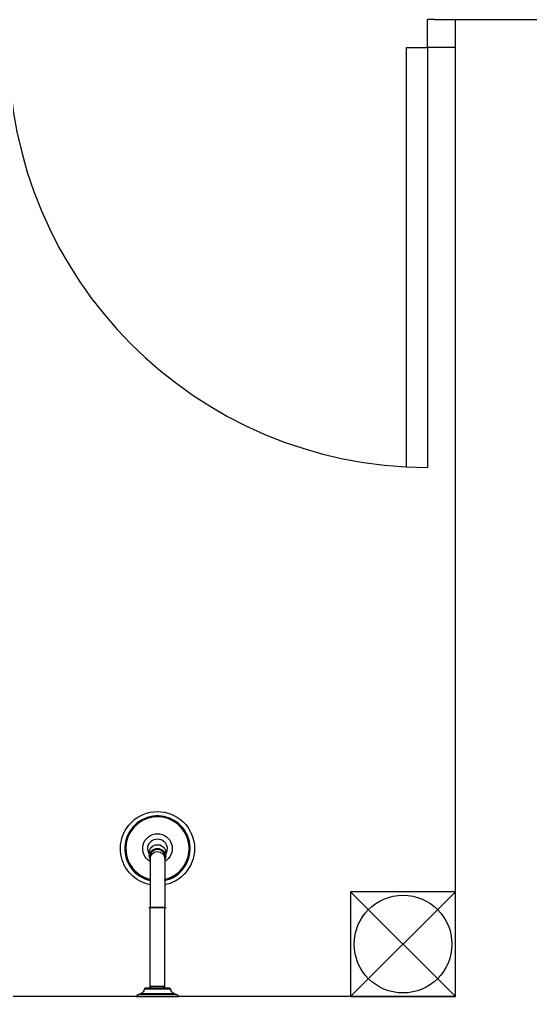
# Model space of a CAD drawing. Header units: inches. Extents: x 542650 to 544515, y 9574150 to 9574595.
# Drawn here: x 542789.967 to 542790.698, y 9574234.934 to 9574236.334 of the extents above; entities that cross this region are included whole.
import ezdxf

# ---------------------------------------------------------------- set-up
doc = ezdxf.new("R2010")
doc.units = ezdxf.units.IN
doc.header["$MEASUREMENT"] = 0
doc.linetypes.add('DASHDOT', pattern=[1, 0.5, -0.25, 0, -0.25])
doc.layers.add('I-ARQ', color=8, linetype='Continuous')

msp = doc.modelspace()

# ---------------------------------------------------------------- linework, layer by layer
at = {"layer": 'I-ARQ'}
for p, q in [((542790.5609, 9574236.334), (542790.5509, 9574236.334)), ((542790.5509, 9574236.294), (542790.5509, 9574236.334)), ((542790.5609, 9574236.334), (542790.5909, 9574236.334)), ((542790.5909, 9574236.294), (542790.5909, 9574236.334)), ((542790.5909, 9574236.334), (542790.5909, 9574236.334)), ((542790.5909, 9574234.934), (542790.5909, 9574236.334)), ((542790.5909, 9574236.334), (542794.2859, 9574236.334)), ((542790.5209, 9574235.6921), (542790.5209, 9574236.294)), ((542790.5209, 9574236.294), (542790.5509, 9574236.294)), ((542790.5909, 9574236.294), (542790.5509, 9574236.294)), ((542790.5509, 9574236.294), (542790.5509, 9574235.6921)), ((542790.5909, 9574236.294), (542790.5909, 9574236.294)), ((542790.5909, 9574235.084), (542790.4409, 9574234.934)), ((542790.5909, 9574234.934), (542790.4409, 9574235.084)), ((542790.4409, 9574235.084), (542790.4409, 9574234.934)), ((542790.5909, 9574235.084), (542790.4409, 9574235.084)), ((542790.5909, 9574234.934), (542790.5909, 9574235.084)), ((542790.5909, 9574234.934), (542788.1159, 9574234.934)), ((542790.4409, 9574234.934), (542790.5909, 9574234.934))]:
    msp.add_line(p, q, dxfattribs=at)
for points in [[(542790.1539, 9574235.0939, -0.700978), (542790.1388, 9574235.1925, -1), (542790.1897, 9574235.0994, -0.07613), (542790.1746, 9574235.0939)], [(542790.1746, 9574235.1001, 0.06962), (542790.1867, 9574235.1047, 5.480122), (542790.1539, 9574235.1001)], [(542790.1539, 9574235.1275, -3.836175), (542790.1746, 9574235.1275)], [(542790.1525, 9574235.1386, -1.802734), (542790.176, 9574235.1386)], [(542790.1452, 9574234.9443, -0.280777), (542790.1403, 9574234.9382)], [(542790.1833, 9574234.9443, 0.377188), (542790.1813, 9574234.946), (542790.1472, 9574234.946, 0.377188), (542790.1452, 9574234.9443)], [(542790.1882, 9574234.9382, -0.280777), (542790.1833, 9574234.9443)]]:
    msp.add_lwpolyline(points, format="xyb", dxfattribs=at)
at = {"layer": 'I-ARQ', "ltscale": 0.06322}
for points in [[(542790.1746, 9574235.1001), (542790.1746, 9574235.1015, 0.067971), (542790.1861, 9574235.1059, 5.429636), (542790.1539, 9574235.1015)], [(542790.1746, 9574235.1275), (542790.1746, 9574235.1018, 0.067551), (542790.186, 9574235.1062, 5.416932), (542790.1539, 9574235.1018)]]:
    msp.add_lwpolyline(points, format="xyb", dxfattribs=at)
at = {"layer": 'I-ARQ', "ltscale": 0.067122}
msp.add_lwpolyline([(542790.1525, 9574235.1404), (542790.1525, 9574235.1349, 0.128945), (542790.1539, 9574235.1298)], format="xyb", dxfattribs=at)
at = {"layer": 'I-ARQ', "ltscale": 0.06322}
for points in [[(542790.1539, 9574235.137), (542790.1539, 9574235.1275)], [(542790.1746, 9574235.137), (542790.1746, 9574235.1275)], [(542790.1539, 9574235.1275), (542790.1539, 9574235.0939)], [(542790.1539, 9574235.0939), (542790.1539, 9574235.0616)], [(542790.1746, 9574235.1001), (542790.1746, 9574235.0939)], [(542790.1746, 9574235.0939), (542790.1746, 9574235.0616)]]:
    msp.add_lwpolyline(points, dxfattribs=at)
at = {"layer": 'I-ARQ', "ltscale": 0.067121}
for points in [[(542790.176, 9574235.1386), (542790.176, 9574235.1404)], [(542790.176, 9574235.135), (542790.176, 9574235.1386)]]:
    msp.add_lwpolyline(points, dxfattribs=at)
at = {"layer": 'I-ARQ', "linetype": 'DASHDOT', "ltscale": 0.30975}
msp.add_lwpolyline([(542790.1518, 9574235.0616), (542790.1766, 9574235.0616)], dxfattribs=at)
at = {"layer": 'I-ARQ'}
for points in [[(542790.1539, 9574234.946), (542790.1539, 9574235.0616)], [(542790.1746, 9574234.946), (542790.1746, 9574235.0616)]]:
    msp.add_lwpolyline(points, dxfattribs=at)
at = {"layer": 'I-ARQ', "ltscale": 0.258125}
msp.add_lwpolyline([(542790.1746, 9574235.0616), (542790.1539, 9574235.0616)], dxfattribs=at)
at = {"layer": 'I-ARQ', "ltscale": 0.352288}
msp.add_lwpolyline([(542790.1833, 9574234.9443), (542790.1452, 9574234.9443)], dxfattribs=at)
at = {"layer": 'I-ARQ', "ltscale": 0.029062}
for points in [[(542790.1549, 9574234.946), (542790.1549, 9574234.9483), (542790.1539, 9574234.9501)], [(542790.1735, 9574234.946), (542790.1735, 9574234.9483)]]:
    msp.add_lwpolyline(points, dxfattribs=at)
at = {"layer": 'I-ARQ', "ltscale": 0.242325}
msp.add_lwpolyline([(542790.1746, 9574234.9483), (542790.1539, 9574234.9483)], dxfattribs=at)
at = {"layer": 'I-ARQ', "ltscale": 0.218093}
msp.add_lwpolyline([(542790.1735, 9574234.9483), (542790.1561, 9574234.9483)], dxfattribs=at)
at = {"layer": 'I-ARQ', "ltscale": 0.025813}
msp.add_lwpolyline([(542790.1735, 9574234.9483), (542790.1746, 9574234.9501)], dxfattribs=at)
at = {"layer": 'I-ARQ', "ltscale": 0.200747}
msp.add_lwpolyline([(542790.1371, 9574234.937, 0.164371), (542790.1334, 9574234.934), (542790.1951, 9574234.934, 0.164371), (542790.1914, 9574234.937)], format="xyb", dxfattribs=at)
at = {"layer": 'I-ARQ'}
msp.add_lwpolyline([(542790.1914, 9574234.937), (542790.1371, 9574234.937), (542790.1403, 9574234.9382), (542790.1882, 9574234.9382)], close=True, dxfattribs=at)
msp.add_circle((542790.5159, 9574235.009), 0.07, dxfattribs=at)
msp.add_arc((542790.5525, 9574236.2937), 0.6016, 179.9742, 269.8489, dxfattribs=at)
at = {"layer": 'I-ARQ', "extrusion": (0, 0, -1)}
for centre, major_axis, ratio, start_param, end_param in [((542790.1642, 9574235.1404), (0.0118, 0), 0.939693, 3.141564, 4.212389), ((542790.1642, 9574235.1404), (0.0118, 0), 0.939693, 4.212389, 6.283156), ((542790.1642, 9574235.1349), (0.0113, 0), 0.939693, 2.733002, 6.691778), ((542790.1642, 9574235.1349), (0.0112, 0), 0.939693, 2.754136, 6.670644), ((542790.1642, 9574235.135), (0.0118, 0), 0.939692, 3.141597, 6.283189), ((542790.1642, 9574235.135), (0.0105, 0), 0.939693, 3.141565, 4.21239), ((542790.1642, 9574235.1319), (0.0103, 0), 0.939693, 3.141592, 6.283184), ((542790.1642, 9574235.1356), (0.00722, -0.00722), 0.999999, 2.168493, 2.329509), ((542790.1642, 9574235.135), (0.0105, 0), 0.939693, 4.212388, 6.283156), ((542790.1642, 9574235.1356), (0.00722, 0.00722), 0.999999, 0.812087, 0.973104), ((542790.1642, 9574235.135), (0.0118, 0), 0.942388, -0.00082, 0.496804), ((542790.1642, 9574235.135), (0.0105, 0), 0.939691, -0.000035, 0.199439), ((542790.1642, 9574235.135), (0.0105, 0), 0.939689, 2.94216, 3.141572)]:
    msp.add_ellipse(centre, major_axis=major_axis, ratio=ratio, start_param=start_param, end_param=end_param, dxfattribs=at)

doc.saveas('drawing.dxf')
